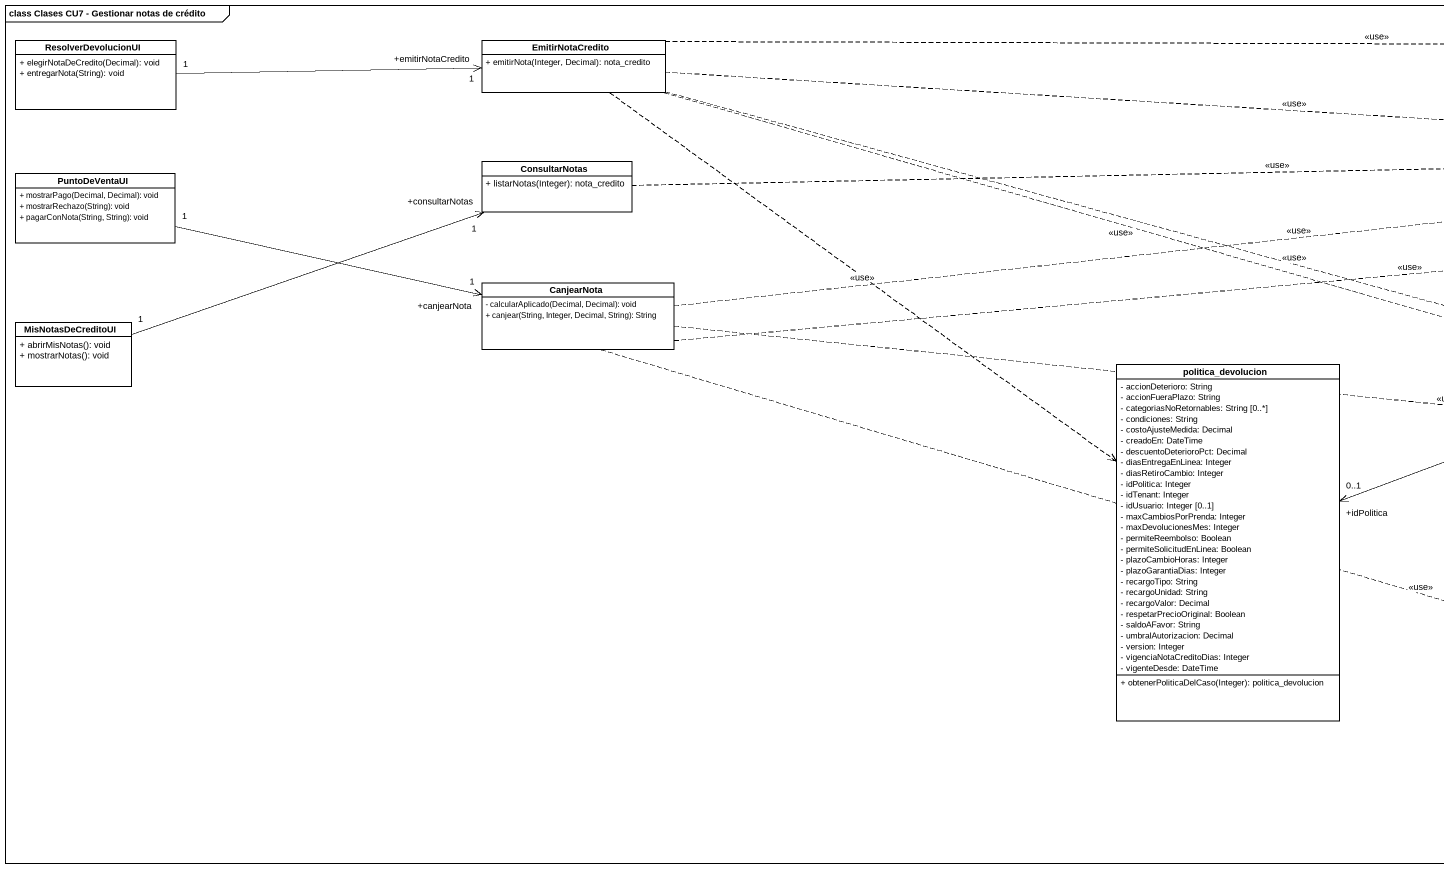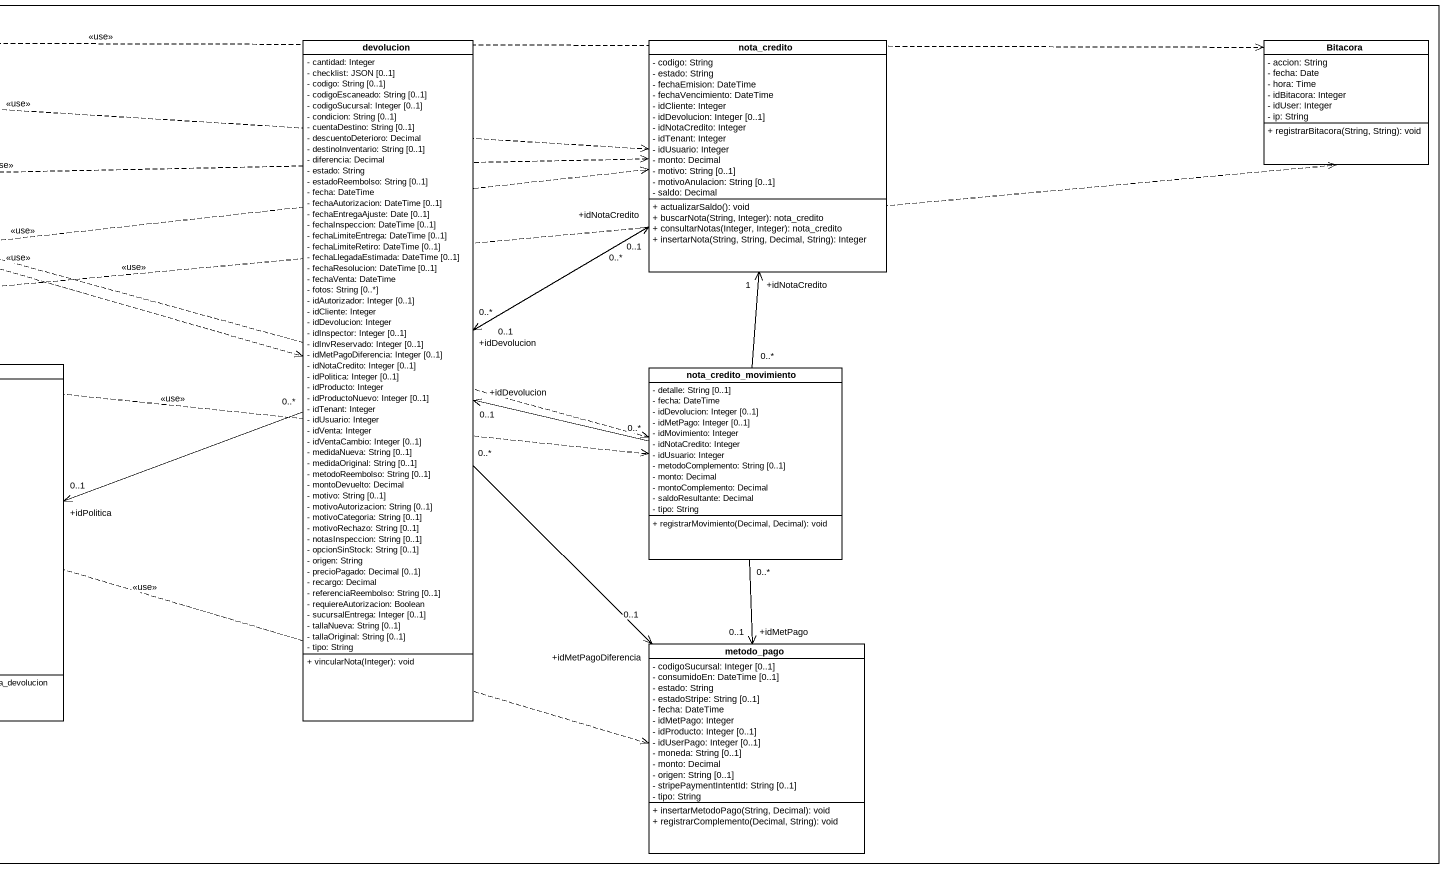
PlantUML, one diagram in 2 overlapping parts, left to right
@startuml
mainframe class Clases CU7 - Gestionar notas de crédito
hide circle
hide empty members
skinparam classAttributeIconSize 0
class ResolverDevolucionUI {
  + elegirNotaDeCredito(Decimal): void
  + entregarNota(String): void
}
class EmitirNotaCredito {
  + emitirNota(Integer, Decimal): nota_credito
}
class devolucion {
  - cantidad: Integer
  - checklist: JSON [0..1]
  - codigo: String [0..1]
  - codigoEscaneado: String [0..1]
  - codigoSucursal: Integer [0..1]
  - condicion: String [0..1]
  - cuentaDestino: String [0..1]
  - descuentoDeterioro: Decimal
  - destinoInventario: String [0..1]
  - diferencia: Decimal
  - estado: String
  - estadoReembolso: String [0..1]
  - fecha: DateTime
  - fechaAutorizacion: DateTime [0..1]
  - fechaEntregaAjuste: Date [0..1]
  - fechaInspeccion: DateTime [0..1]
  - fechaLimiteEntrega: DateTime [0..1]
  - fechaLimiteRetiro: DateTime [0..1]
  - fechaLlegadaEstimada: DateTime [0..1]
  - fechaResolucion: DateTime [0..1]
  - fechaVenta: DateTime
  - fotos: String [0..*]
  - idAutorizador: Integer [0..1]
  - idCliente: Integer
  - idDevolucion: Integer
  - idInspector: Integer [0..1]
  - idInvReservado: Integer [0..1]
  - idMetPagoDiferencia: Integer [0..1]
  - idNotaCredito: Integer [0..1]
  - idPolitica: Integer [0..1]
  - idProducto: Integer
  - idProductoNuevo: Integer [0..1]
  - idTenant: Integer
  - idUsuario: Integer
  - idVenta: Integer
  - idVentaCambio: Integer [0..1]
  - medidaNueva: String [0..1]
  - medidaOriginal: String [0..1]
  - metodoReembolso: String [0..1]
  - montoDevuelto: Decimal
  - motivo: String [0..1]
  - motivoAutorizacion: String [0..1]
  - motivoCategoria: String [0..1]
  - motivoRechazo: String [0..1]
  - notasInspeccion: String [0..1]
  - opcionSinStock: String [0..1]
  - origen: String
  - precioPagado: Decimal [0..1]
  - recargo: Decimal
  - referenciaReembolso: String [0..1]
  - requiereAutorizacion: Boolean
  - sucursalEntrega: Integer [0..1]
  - tallaNueva: String [0..1]
  - tallaOriginal: String [0..1]
  - tipo: String
  + vincularNota(Integer): void
}
class nota_credito {
  - codigo: String
  - estado: String
  - fechaEmision: DateTime
  - fechaVencimiento: DateTime
  - idCliente: Integer
  - idDevolucion: Integer [0..1]
  - idNotaCredito: Integer
  - idTenant: Integer
  - idUsuario: Integer
  - monto: Decimal
  - motivo: String [0..1]
  - motivoAnulacion: String [0..1]
  - saldo: Decimal
  + actualizarSaldo(): void
  + buscarNota(String, Integer): nota_credito
  + consultarNotas(Integer, Integer): nota_credito
  + insertarNota(String, String, Decimal, String): Integer
}
class Bitacora {
  - accion: String
  - fecha: Date
  - hora: Time
  - idBitacora: Integer
  - idUser: Integer
  - ip: String
  + registrarBitacora(String, String): void
}
class PuntoDeVentaUI {
  + mostrarPago(Decimal, Decimal): void
  + mostrarRechazo(String): void
  + pagarConNota(String, String): void
}
class ConsultarNotas {
  + listarNotas(Integer): nota_credito
}
class CanjearNota {
  - calcularAplicado(Decimal, Decimal): void
  + canjear(String, Integer, Decimal, String): String
}
class MisNotasDeCreditoUI {
  + abrirMisNotas(): void
  + mostrarNotas(): void
}
class politica_devolucion {
  - accionDeterioro: String
  - accionFueraPlazo: String
  - categoriasNoRetornables: String [0..*]
  - condiciones: String
  - costoAjusteMedida: Decimal
  - creadoEn: DateTime
  - descuentoDeterioroPct: Decimal
  - diasEntregaEnLinea: Integer
  - diasRetiroCambio: Integer
  - idPolitica: Integer
  - idTenant: Integer
  - idUsuario: Integer [0..1]
  - maxCambiosPorPrenda: Integer
  - maxDevolucionesMes: Integer
  - permiteReembolso: Boolean
  - permiteSolicitudEnLinea: Boolean
  - plazoCambioHoras: Integer
  - plazoGarantiaDias: Integer
  - recargoTipo: String
  - recargoUnidad: String
  - recargoValor: Decimal
  - respetarPrecioOriginal: Boolean
  - saldoAFavor: String
  - umbralAutorizacion: Decimal
  - version: Integer
  - vigenciaNotaCreditoDias: Integer
  - vigenteDesde: DateTime
  + obtenerPoliticaDelCaso(Integer): politica_devolucion
}
class nota_credito_movimiento {
  - detalle: String [0..1]
  - fecha: DateTime
  - idDevolucion: Integer [0..1]
  - idMetPago: Integer [0..1]
  - idMovimiento: Integer
  - idNotaCredito: Integer
  - idUsuario: Integer
  - metodoComplemento: String [0..1]
  - monto: Decimal
  - montoComplemento: Decimal
  - saldoResultante: Decimal
  - tipo: String
  + registrarMovimiento(Decimal, Decimal): void
}
class metodo_pago {
  - codigoSucursal: Integer [0..1]
  - consumidoEn: DateTime [0..1]
  - estado: String
  - estadoStripe: String [0..1]
  - fecha: DateTime
  - idMetPago: Integer
  - idProducto: Integer [0..1]
  - idUserPago: Integer [0..1]
  - moneda: String [0..1]
  - monto: Decimal
  - origen: String [0..1]
  - stripePaymentIntentId: String [0..1]
  - tipo: String
  + insertarMetodoPago(String, Decimal): void
  + registrarComplemento(Decimal, String): void
}
ResolverDevolucionUI "1" -right-> "+emitirNotaCredito\n1" EmitirNotaCredito
EmitirNotaCredito .right.> devolucion : <<use>>
EmitirNotaCredito .right.> nota_credito : <<use>>
EmitirNotaCredito .right.> Bitacora : <<use>>
EmitirNotaCredito ..> politica_devolucion : <<use>>
EmitirNotaCredito .right.> nota_credito_movimiento : <<use>>
devolucion "0..*" -right-> "+idNotaCredito\n0..1" nota_credito
devolucion "0..*" -left-> "+idPolitica\n0..1" politica_devolucion
devolucion "0..*" --> "+idMetPagoDiferencia\n0..1" metodo_pago
nota_credito "0..*" -left-> "+idDevolucion\n0..1" devolucion
PuntoDeVentaUI "1" -right-> "+canjearNota\n1" CanjearNota
ConsultarNotas .right.> nota_credito : <<use>>
CanjearNota .right.> nota_credito : <<use>>
CanjearNota .right.> Bitacora : <<use>>
CanjearNota .right.> nota_credito_movimiento : <<use>>
CanjearNota .right.> metodo_pago : <<use>>
MisNotasDeCreditoUI "1" -right-> "+consultarNotas\n1" ConsultarNotas
nota_credito_movimiento "0..*" -left-> "+idDevolucion\n0..1" devolucion
nota_credito_movimiento "0..*" -up-> "+idNotaCredito\n1" nota_credito
nota_credito_movimiento "0..*" --> "+idMetPago\n0..1" metodo_pago
@enduml
